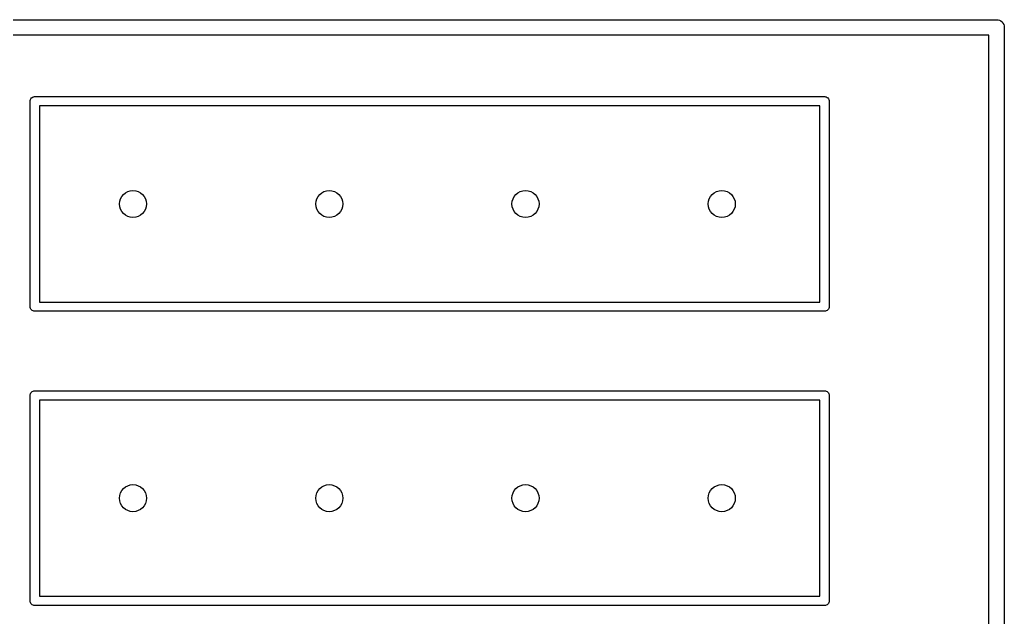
# Model space of a CAD drawing. Extents: x 17 to 176, y -177 to -9.
# Drawn here: x 67.88 to 80.62, y -16.78 to -9.04 of the extents above; entities that cross this region are included whole.
import ezdxf

# ---------------------------------------------------------------- set-up
doc = ezdxf.new("R2010")
doc.units = 0
doc.layers.add('BLACK', color=7, linetype='CONTINUOUS')

msp = doc.modelspace()

# ---------------------------------------------------------------- linework, layer by layer
at = {"layer": 'BLACK', "linetype": 'CONTINUOUS'}
for p, q in [((66.3167, -9.044), (80.5131, -9.044)), ((80.5131, -9.044), (80.518, -9.0435)), ((80.518, -9.0435), (80.5229, -9.044)), ((80.5229, -9.044), (80.5376, -9.0455)), ((80.5376, -9.0455), (80.5565, -9.0512)), ((80.5565, -9.0512), (80.5738, -9.0604)), ((80.5738, -9.0604), (80.5891, -9.073)), ((80.5891, -9.073), (80.6015, -9.0882)), ((80.6015, -9.0882), (80.6108, -9.1055)), ((80.6108, -9.1055), (80.6166, -9.1244)), ((80.6166, -9.1244), (80.6185, -9.144)), ((80.6185, -9.144), (80.618, -9.1489)), ((80.618, -9.1489), (80.618, -21.8439)), ((80.418, -9.244), (66.3249, -9.244)), ((80.418, -21.8489), (80.418, -9.244)), ((68.0163, -10.0769), (68.0219, -10.0665)), ((68.0219, -10.0665), (68.0294, -10.0574)), ((68.0294, -10.0574), (68.0385, -10.0499)), ((68.0385, -10.0499), (68.0489, -10.0443)), ((68.0489, -10.0443), (68.0602, -10.0409)), ((68.0602, -10.0409), (68.0691, -10.04)), ((68.0691, -10.04), (68.072, -10.0397)), ((68.0691, -10.04), (68.0691, -10.04)), ((68.072, -10.0397), (68.0749, -10.04)), ((68.0749, -10.04), (78.2891, -10.04)), ((78.2891, -10.04), (78.292, -10.0397)), ((78.292, -10.0397), (78.2949, -10.04)), ((78.2949, -10.04), (78.3038, -10.0409)), ((78.3038, -10.0409), (78.3151, -10.0443)), ((78.3151, -10.0443), (78.3255, -10.0499)), ((78.3255, -10.0499), (78.3346, -10.0574)), ((78.3346, -10.0574), (78.3421, -10.0665)), ((78.3421, -10.0665), (78.3477, -10.0769)), ((68.0117, -10.1), (68.0129, -10.0882)), ((68.012, -10.103), (68.0117, -10.1)), ((68.012, -12.7571), (68.012, -10.103)), ((68.0129, -10.0882), (68.0163, -10.0769)), ((68.132, -10.16), (68.132, -12.7)), ((78.232, -10.16), (68.132, -10.16)), ((78.232, -12.7), (78.232, -10.16)), ((78.3477, -10.0769), (78.3511, -10.0882)), ((78.3511, -10.0882), (78.3523, -10.1)), ((78.3523, -10.1), (78.352, -10.1029)), ((78.352, -10.1029), (78.352, -12.7571)), ((68.132, -12.7), (78.232, -12.7)), ((68.0117, -12.76), (68.012, -12.7571)), ((68.0129, -12.7718), (68.0117, -12.76)), ((68.0163, -12.7831), (68.0129, -12.7718)), ((68.0219, -12.7935), (68.0163, -12.7831)), ((68.0294, -12.8026), (68.0219, -12.7935)), ((68.0385, -12.8101), (68.0294, -12.8026)), ((68.0489, -12.8157), (68.0385, -12.8101)), ((68.0602, -12.8191), (68.0489, -12.8157)), ((68.072, -12.8203), (68.0602, -12.8191)), ((68.0749, -12.82), (68.072, -12.8203)), ((78.2891, -12.82), (68.0749, -12.82)), ((78.292, -12.8203), (78.2891, -12.82)), ((78.2949, -12.82), (78.292, -12.8203)), ((78.3038, -12.8191), (78.2949, -12.82)), ((78.2949, -12.82), (78.2949, -12.82)), ((78.3151, -12.8157), (78.3038, -12.8191)), ((78.3255, -12.8101), (78.3151, -12.8157)), ((78.3346, -12.8026), (78.3255, -12.8101)), ((78.3421, -12.7935), (78.3346, -12.8026)), ((78.3477, -12.7831), (78.3421, -12.7935)), ((78.3511, -12.7718), (78.3477, -12.7831)), ((78.3523, -12.76), (78.3511, -12.7718)), ((78.352, -12.7571), (78.3523, -12.76)), ((68.0129, -13.8982), (68.0163, -13.8869)), ((68.0163, -13.8869), (68.0219, -13.8765)), ((68.0219, -13.8765), (68.0294, -13.8674)), ((68.0294, -13.8674), (68.0385, -13.8599)), ((68.0385, -13.8599), (68.0489, -13.8543)), ((68.0489, -13.8543), (68.0602, -13.8509)), ((68.0602, -13.8509), (68.0691, -13.85)), ((68.0691, -13.85), (68.072, -13.8497)), ((68.0691, -13.85), (68.0691, -13.85)), ((68.072, -13.8497), (68.0749, -13.85)), ((68.0749, -13.85), (78.2891, -13.85)), ((78.2891, -13.85), (78.292, -13.8497)), ((78.292, -13.8497), (78.2949, -13.85)), ((78.2949, -13.85), (78.3038, -13.8509)), ((78.3038, -13.8509), (78.3151, -13.8543)), ((78.3151, -13.8543), (78.3255, -13.8599)), ((78.3255, -13.8599), (78.3346, -13.8674)), ((78.3346, -13.8674), (78.3421, -13.8765)), ((78.3421, -13.8765), (78.3477, -13.8869)), ((78.3477, -13.8869), (78.3511, -13.8982)), ((68.0117, -13.91), (68.0129, -13.8982)), ((68.012, -13.913), (68.0117, -13.91)), ((68.012, -16.5671), (68.012, -13.913)), ((68.132, -13.97), (68.132, -16.51)), ((78.232, -13.97), (68.132, -13.97)), ((78.232, -16.51), (78.232, -13.97)), ((78.3511, -13.8982), (78.3523, -13.91)), ((78.3523, -13.91), (78.352, -13.9129)), ((78.352, -13.9129), (78.352, -16.5671)), ((68.132, -16.51), (78.232, -16.51)), ((68.0117, -16.57), (68.012, -16.5671)), ((68.0129, -16.5818), (68.0117, -16.57)), ((68.0163, -16.5931), (68.0129, -16.5818)), ((68.0219, -16.6035), (68.0163, -16.5931)), ((68.0294, -16.6126), (68.0219, -16.6035)), ((68.0385, -16.6201), (68.0294, -16.6126)), ((68.0489, -16.6257), (68.0385, -16.6201)), ((68.0602, -16.6291), (68.0489, -16.6257)), ((68.072, -16.6303), (68.0602, -16.6291)), ((68.0749, -16.63), (68.072, -16.6303)), ((78.2891, -16.63), (68.0749, -16.63)), ((78.292, -16.6303), (78.2891, -16.63)), ((78.2949, -16.63), (78.292, -16.6303)), ((78.3038, -16.6291), (78.2949, -16.63)), ((78.2949, -16.63), (78.2949, -16.63)), ((78.3151, -16.6257), (78.3038, -16.6291)), ((78.3255, -16.6201), (78.3151, -16.6257)), ((78.3346, -16.6126), (78.3255, -16.6201)), ((78.3421, -16.6035), (78.3346, -16.6126)), ((78.3477, -16.5931), (78.3421, -16.6035)), ((78.3511, -16.5818), (78.3477, -16.5931)), ((78.3523, -16.57), (78.3511, -16.5818)), ((78.352, -16.5671), (78.3523, -16.57))]:
    msp.add_line(p, q, dxfattribs=at)
at = {"layer": 'BLACK'}
for centre in [(69.342, -11.43), (69.342, -11.43), (71.882, -11.43), (71.882, -11.43), (74.422, -11.43), (74.422, -11.43), (76.962, -11.43), (76.962, -11.43), (69.342, -15.24), (69.342, -15.24), (71.882, -15.24), (71.882, -15.24), (74.422, -15.24), (74.422, -15.24), (76.962, -15.24), (76.962, -15.24)]:
    msp.add_circle(centre, 0.175, dxfattribs=at)

doc.saveas('drawing.dxf')
